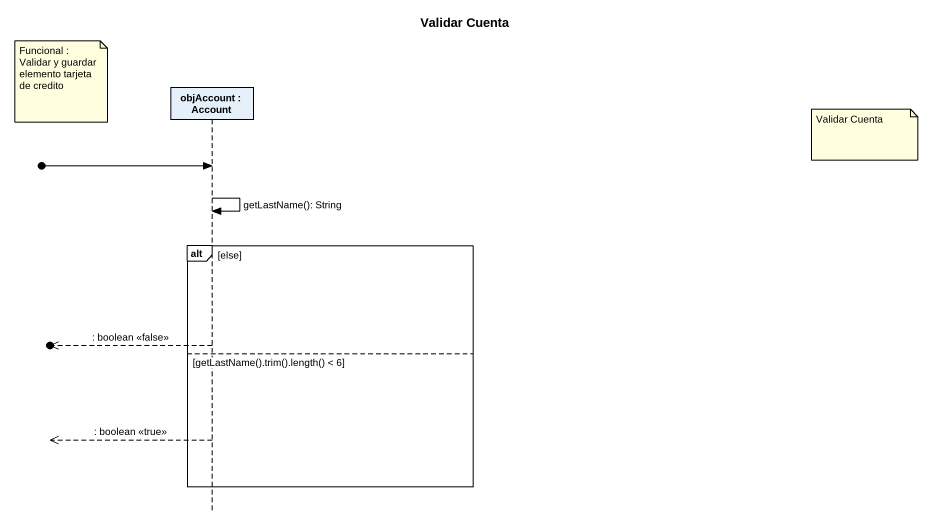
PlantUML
@startuml
title Validar Cuenta
hide footbox
participant "objAccount : Account" as objAccount

note left of objAccount : Funcional : Validar y guardar elemento tarjeta de credito
note right of objAccount : Validar Cuenta
[o-> objAccount
objAccount -> objAccount : getLastName(): String
alt else
  [o<<-- objAccount : : boolean <<false>>
else getLastName().trim().length() < 6
  [o<<-- objAccount : : boolean <<true>>
end
@enduml
